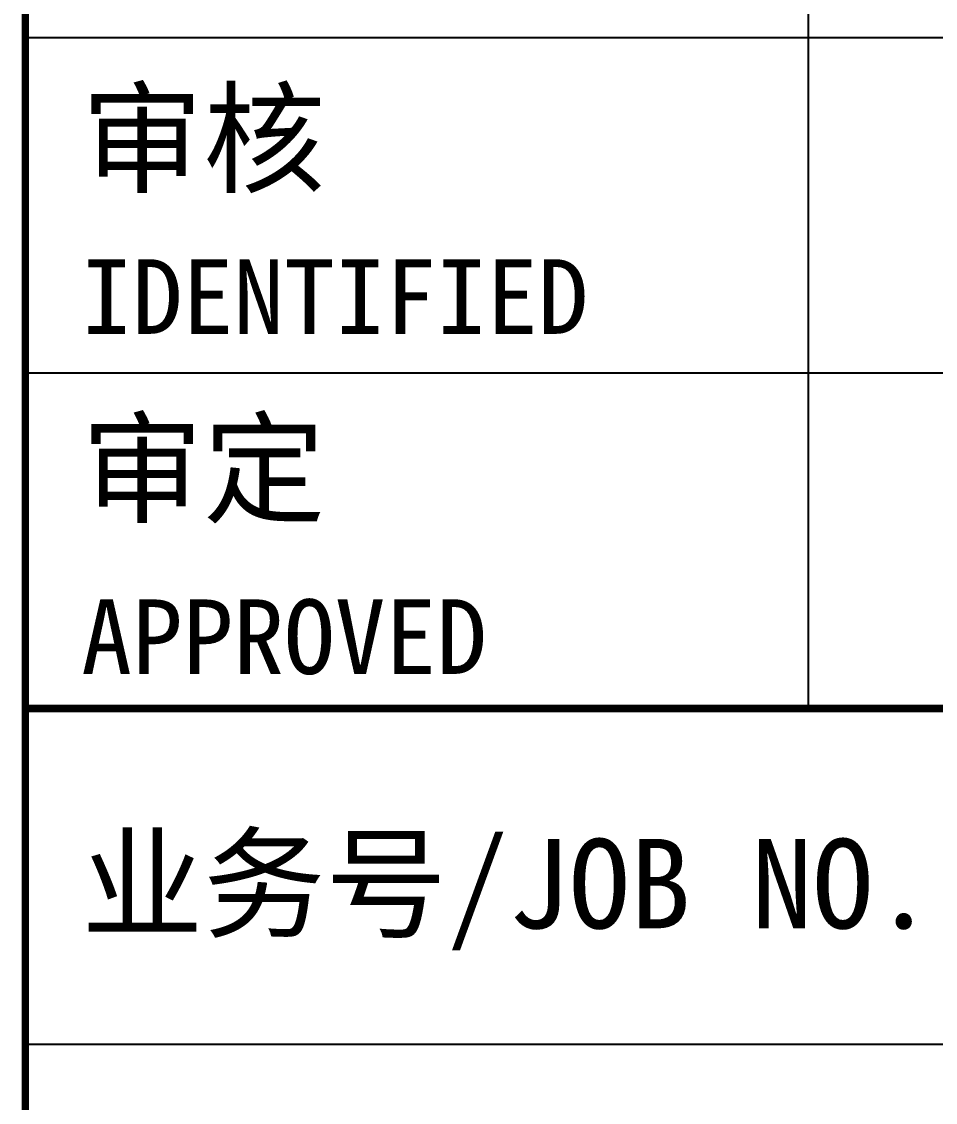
# Model space of a CAD drawing. Extents: x -737978 to 768813, y -372247 to 1140308.
# Drawn here: x -234148 to -228877, y -243577 to -237344 of the extents above; entities that cross this region are included whole.
import ezdxf

# ---------------------------------------------------------------- set-up
doc = ezdxf.new("R2010")
doc.units = 0
doc.header["$LTSCALE"] = 10
doc.header["$MEASUREMENT"] = 0
doc.layers.get('0').update_dxf_attribs({"linetype": 'CONTINUOUS'})
doc.layers.add('DRAW', color=7, linetype='CONTINUOUS', lineweight=70)
doc.layers.add('PUB_TITLE', color=4, linetype='CONTINUOUS')
doc.styles.add('-宋体', font='', dxfattribs={"width": 0.8})
doc.styles.get('-宋体').set_extended_font_data('SimSun')

# ---------------------------------------------------------------- blocks, each defined once
blk = doc.blocks.new('TQ1')
at = {"layer": 'PUB_TITLE'}
for p, q in [((-49854.8, -404654.8), (-43854.8, -404654.8)), ((-49854.8, -405554.8), (-43854.8, -405554.8)), ((-49854.8, -407354.8), (-43854.8, -407354.8))]:
    blk.add_line(p, q, dxfattribs=at)
at = {"layer": 'PUB_TITLE', "const_width": 20}
for points in [[(-49854.8, -378413.9), (-49854.8, -418454.8)], [(-49854.8, -406454.8), (-43854.8, -406454.8)]]:
    blk.add_lwpolyline(points, dxfattribs=at)
at = {"layer": 'PUB_TITLE'}
blk.add_lwpolyline([(-47754.8, -401054.8), (-47754.8, -406454.8)], dxfattribs=at)
at = {"layer": 'PUB_TITLE', "style": '-宋体'}
for s, height, p in [('审核', 240, (-49704.8, -405046.2)), ('IDENTIFIED', 200, (-49704.8, -405449.9)), ('审定', 240, (-49704.8, -405931.5)), ('APPROVED', 200, (-49704.8, -406362)), ('业务号/JOB NO.', 240, (-49704.8, -407044.5))]:
    blk.add_text(s, height=height, dxfattribs=at).set_placement(p)

msp = doc.modelspace()

# ---------------------------------------------------------------- linework, layer by layer
at = {"layer": 'DRAW'}
msp.add_lwpolyline([(-234126.8, -181009.7), (-221225.1, -181009.7), (-221225.1, -267109.7), (-234126.8, -267109.7)], close=True, dxfattribs=at)

# ---------------------------------------------------------------- block references
at = {"xscale": 2.15028113370122, "yscale": 2.15028113370122, "zscale": 2.15028113370122}
msp.add_blockref('TQ1', (-126925.1, 632686.5), dxfattribs=at)

doc.saveas('drawing.dxf')
